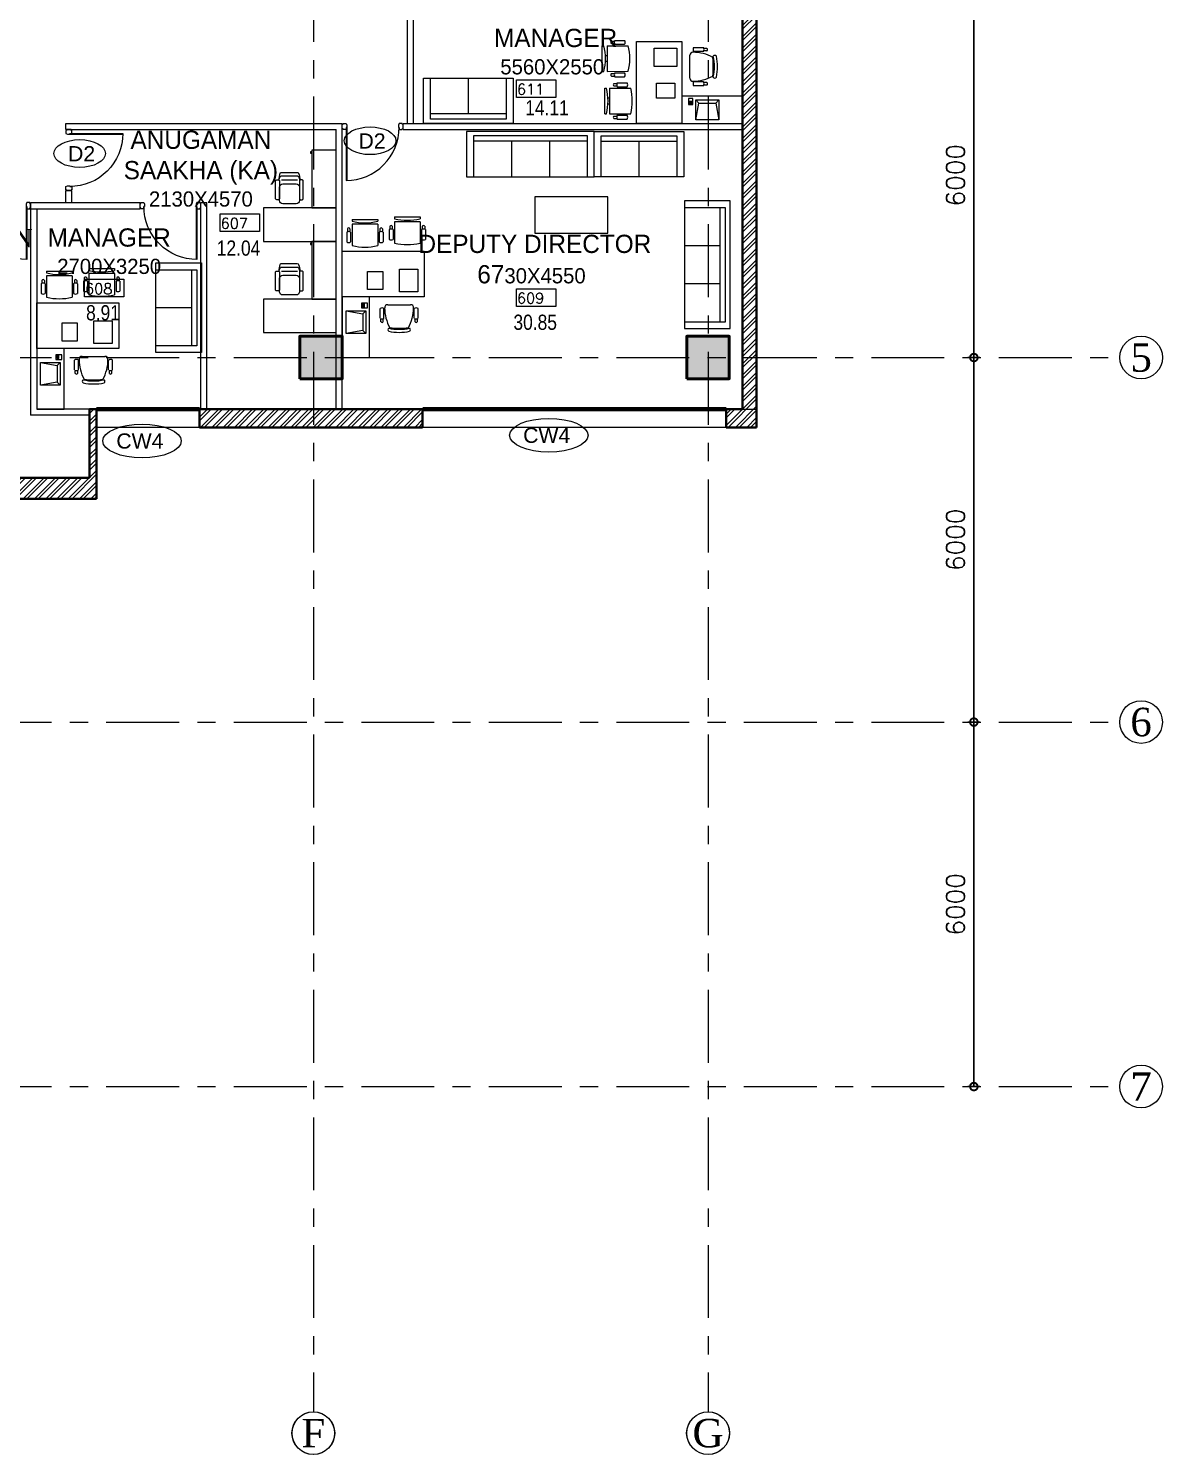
# Model space of a CAD drawing. Header units: millimetres. Extents: x 24487468 to 24959437, y -333213 to 842934.
# Drawn here: x 24744057 to 24762730, y 292569 to 316038 of the extents above; entities that cross this region are included whole.
import ezdxf
from ezdxf.enums import TextEntityAlignment as Align

# ---------------------------------------------------------------- set-up
doc = ezdxf.new("R2010")
doc.units = ezdxf.units.MM
doc.header["$MEASUREMENT"] = 0
doc.header["$PDMODE"] = 3
for name, pattern in [('ACAD_ISO10W100', [18.5, 12, -3, 0.5, -3]), ('BORDERX2', [3.5, 1, -0.5, 1, -0.5, 0, -0.5]), ('Centreline', [21, 12, -3, 3, -3])]:
    doc.linetypes.add(name, pattern=pattern)
doc.layers.get('0').update_dxf_attribs({"lineweight": 5})
for name, color, linetype, lineweight in [('A 0.13 dw', 175, 'Continuous', 5), ('A 0.13furniture', 30, 'Continuous', 0), ('AREA', 7, 'Continuous', 5), ('CENLINE', 220, 'ACAD_ISO10W100', 5), ('COLUMN', 12, 'Continuous', 40), ('DIM', 183, 'Continuous', 5), ('GRID', 205, 'BORDERX2', 5), ('hatch', 9, 'Continuous', 0), ('p1 plan grid lck', 6, 'Continuous', 5), ('room number', 99, 'Continuous', 20), ('text', 7, 'Continuous', 15), ('TEXT ROOM', 3, 'Continuous', 15), ('wall', 53, 'Continuous', 15), ('Wall1', 37, 'Continuous', 30), ('WALL2', 4, 'Continuous', 15), ('win shutters', 140, 'Continuous', 25)]:
    doc.layers.add(name, color=color, linetype=linetype, lineweight=lineweight)
doc.layers.add('A-BTEXT', color=57, linetype='Continuous')
doc.styles.add('arial', font='times.ttf')
doc.styles.add('ATTR', font='romans.shx', dxfattribs={"width": 0.8, "height": 0.48})
doc.styles.add('ordinary', font='arial.ttf')
doc.styles.add('ROMANS', font='romans__.ttf')
doc.styles.add('Tahoma', font='technic_.ttf')
doc.dimstyles.new('DIM100', dxfattribs={"dimtxt": 300, "dimasz": 250, "dimexe": 100, "dimexo": 100, "dimgap": 150, "dimtad": 1, "dimdec": 0, "dimrnd": 5, "dimzin": 0, "dimdsep": 46, "dimtxsty": 'ROMANS', "dimblk": 'DOTSMALL', "dimcen": 0.09, "dimclrd": 256, "dimclre": 256, "dimclrt": 7, "dimadec": 0, "dimazin": 0, "dimtfac": 1, "dimtdec": 0, "dimtix": 1, "dimtofl": 0, "dimtmove": 1, "dimatfit": 3, "dimfxl": 100, "dimfxlon": 1, "dimtolj": 1, "dimtzin": 0, "dimarcsym": 0})

# ---------------------------------------------------------------- blocks, each defined once
blk = doc.blocks.new('column 350')
at = {"layer": 'COLUMN', "ltscale": 100}
h = blk.add_hatch(color=256, dxfattribs=at)
h.dxf.hatch_style = 1
h.paths.add_polyline_path([(1327.5, 1037.5), (627.5, 1037.5), (627.5, 337.5), (1327.5, 337.5)])
blk.add_lwpolyline([(627.5, 1037.5), (1327.5, 1037.5), (1327.5, 337.5), (627.5, 337.5)], close=True, dxfattribs=at)
blk = doc.blocks.new('grid letter-flat-4-flat-1')
at = {"layer": 'GRID', "linetype": 'Continuous'}
blk.add_circle((0, 374.75), 281.25, dxfattribs=at)
blk = doc.blocks.new('Production Armchair 1-flat-3-flat-1')
at = {"layer": 'A 0.13furniture'}
for p, q in [((175, 302), (224, 302)), ((175, 262), (225, 262)), ((231, 315), (393, 315)), ((231, 250), (393, 250)), ((454, 189), (454, -188)), ((175, -261), (225, -261)), ((175, -300), (224, -300)), ((231, -248), (393, -248)), ((231, -313), (393, -313))]:
    blk.add_line(p, q, dxfattribs=at)
for centre, radius, start, end in [((402, -433), 672, 89.8784, 119.0931), ((185, 282), 21.8, 114.8953, 245.3358), ((284, 282), 62.8, 148.9511, 211.0489), ((340, 282), 62.8, 328.9511, 31.0489), ((405, 190), 48.9, 359.252, 92.1864), ((804, 0), 804, 167.6021, 192.3979), ((44, 156), 30.3, 34.2916, 145.7084), ((854, 0), 804, 167.6021, 192.3979), ((1965, 0), 1896, 175.3453, 184.606), ((44, -156), 30.3, 214.2902, 325.7098), ((402, 435), 672, 240.894, 270.1219), ((405, -188), 48.9, 267.8132, 0.748), ((185, -280), 21.8, 114.6645, 245.1044), ((284, -281), 62.8, 148.9511, 211.0489), ((340, -281), 62.8, 328.9511, 31.0489)]:
    blk.add_arc(centre, radius, start, end, dxfattribs=at)
at = {"layer": 'A 0.13furniture', "style": 'ATTR', "text_generation_flag": 4, "width": 0.8, "flags": 9}
blk.add_attdef('ESTCODE', (0, 0), '', height=0.126, rotation=270, dxfattribs=at)
blk = doc.blocks.new('Executive Armchair 1-flat-5-flat-1')
at = {"layer": 'A 0.13furniture'}
for p, q in [((-207.9205, 299.7425), (-369.9195, 299.7425)), ((-207.9205, 234.94), (-369.9195, 234.94)), ((-152.609, 286.8125), (-201.71775, 286.7925)), ((-152.68875, 247.275), (-200.6105, 247.28)), ((-80.00175, 209.8875), (-430.05475, 209.8875)), ((-80.00175, -209.89), (-80.00175, 209.8875)), ((-53.85975, 45), (-80.00175, 45)), ((0, 210), (-30.0025, 210)), ((0, 210), (0, -210)), ((-80.00175, -209.89), (-430.001, -209.89)), ((-80.00175, -45), (-53.8405, -45)), ((0, -210), (-30.0025, -210)), ((-207.9205, -234.9425), (-369.9195, -234.9425)), ((-207.9205, -299.745), (-369.9195, -299.745)), ((-152.609, -286.815), (-201.71775, -286.795)), ((-152.68875, -247.2775), (-200.6105, -247.2825))]:
    blk.add_line(p, q, dxfattribs=at)
for centre, radius, start, end in [((-316.09875, 267.3425), 62.82115, 148.951400001, 211.048700002), ((-261.74125, 267.3425), 62.82123, 328.951400001, 31.04859), ((-161.7745, 267.0625), 21.77348, 294.664000001, 65.104889999), ((439.44675, 0.11), 894.44925, 166.435999999, 193.5788), ((839.5795, 0), 894.58, 166.423299999, 193.576700001), ((-316.099, -267.3425), 62.821, 148.951299998, 211.048700002), ((-261.741, -267.3425), 62.821, 328.951299998, 31.04867), ((-161.7745, -267.065), 21.77342, 294.894900003, 65.336150001)]:
    blk.add_arc(centre, radius, start, end, dxfattribs=at)
at = {"layer": 'A 0.13furniture', "style": 'ATTR', "text_generation_flag": 4, "width": 0.8, "flags": 9}
blk.add_attdef('ESTCODE', (0, 0), '', height=0.1199, rotation=90, dxfattribs=at)
blk = doc.blocks.new('Executive Armchair 1-flat-6-flat-1')
at = {"layer": 'A 0.13furniture'}
for p, q in [((-207.9205, 299.7425), (-369.9195, 299.7425)), ((-207.9205, 234.94), (-369.9195, 234.94)), ((-152.609, 286.8125), (-201.71775, 286.7925)), ((-152.68875, 247.275), (-200.6105, 247.28)), ((-80.00175, 209.8875), (-430.05475, 209.8875)), ((-80.00175, -209.89), (-80.00175, 209.8875)), ((-53.85975, 45), (-80.00175, 45)), ((0, 210), (-30.0025, 210)), ((0, 210), (0, -210)), ((-80.00175, -209.89), (-430.001, -209.89)), ((-80.00175, -45), (-53.8405, -45)), ((0, -210), (-30.0025, -210)), ((-207.9205, -234.9425), (-369.9195, -234.9425)), ((-207.9205, -299.745), (-369.9195, -299.745)), ((-152.609, -286.815), (-201.71775, -286.795)), ((-152.68875, -247.2775), (-200.6105, -247.2825))]:
    blk.add_line(p, q, dxfattribs=at)
for centre, radius, start, end in [((-316.09875, 267.3425), 62.82115, 148.951400001, 211.048700002), ((-261.74125, 267.3425), 62.82123, 328.951400001, 31.04859), ((-161.7745, 267.0625), 21.77348, 294.664000001, 65.104889999), ((439.44675, 0.11), 894.44925, 166.435999999, 193.5788), ((839.5795, 0), 894.58, 166.423299999, 193.576700001), ((-316.099, -267.3425), 62.821, 148.951299998, 211.048700002), ((-261.741, -267.3425), 62.821, 328.951299998, 31.04867), ((-161.7745, -267.065), 21.77342, 294.894900003, 65.336150001)]:
    blk.add_arc(centre, radius, start, end, dxfattribs=at)
at = {"layer": 'A 0.13furniture', "style": 'ATTR', "text_generation_flag": 4, "width": 0.8, "flags": 9}
blk.add_attdef('ESTCODE', (0, 0), '', height=0.1199, rotation=90, dxfattribs=at)
blk = doc.blocks.new('ASD-flat-1-flat-1')
at = {"layer": 'A 0.13furniture'}
for p, q in [((552383, -73628), (551383, -73628)), ((551383, -73628), (551383, -74078)), ((551777, -74017), (551777, -73692)), ((551827, -73967), (551777, -73692)), ((551777, -73692), (552152, -73692)), ((552152, -73692), (552102, -73967)), ((552152, -73692), (552152, -74017)), ((551383, -74078), (552383, -74078)), ((551777, -74017), (551827, -73967)), ((552152, -74017), (551777, -74017)), ((552102, -73967), (551827, -73967)), ((552102, -73967), (552152, -74017)), ((552202, -73942), (552202, -74042)), ((552277, -73942), (552202, -73942)), ((552202, -74042), (552277, -74042)), ((552214, -73967), (552214, -73992)), ((552264, -73967), (552214, -73967)), ((552214, -73992), (552264, -73992)), ((552239, -73967), (552239, -73992)), ((552264, -73992), (552264, -73967)), ((552277, -74042), (552277, -73942))]:
    blk.add_line(p, q, dxfattribs=at)
for points in [[(553133, -73628), (553133, -74978), (552383, -74978), (552383, -73628)], [(552801, -74296), (552501, -74296), (552501, -74046), (552801, -74046)], [(552839, -74871), (552464, -74871), (552464, -74571), (552839, -74571)]]:
    blk.add_lwpolyline(points, close=True, dxfattribs=at)
for name, p in [('Executive Armchair 1-flat-6-flat-1', (553655, -74001)), ('Production Armchair 1-flat-3-flat-1', (551797, -74565)), ('Executive Armchair 1-flat-5-flat-1', (553696, -74699))]:
    blk.add_blockref(name, p, dxfattribs=at)
at = {"layer": 'A 0.13furniture', "style": 'ATTR', "width": 0.8, "flags": 9}
blk.add_attdef('ESTCODE', (551777, -73692), '', height=0.00147, dxfattribs=at)
blk = doc.blocks.new('s11')
at = {"layer": 'A 0.13furniture'}
for p, q in [((-1363, 675), (-1363, 0)), ((-113, 675), (-1363, 675)), ((-1363, 587), (-1363, 0)), ((-113, 587), (-1363, 587)), ((-738, 587), (-738, 0)), ((-113, 0), (-113, 675))]:
    blk.add_line(p, q, dxfattribs=at)
blk.add_lwpolyline([(0, 0), (0, 750), (-1475, 750), (-1475, 0)], close=True, dxfattribs=at)
at = {"layer": 'A 0.13furniture', "style": 'ATTR', "text_generation_flag": 4, "width": 0.8, "flags": 9}
blk.add_attdef('ESTCODE', (0, 750), '', height=0.42, rotation=180, dxfattribs=at)
blk = doc.blocks.new('tt1')
at = {"layer": 'A 0.13furniture'}
for p, q in [((-1136, 904), (-1136, 641)), ((-1078, 902), (-1078, 639)), ((-1012, 901), (-1012, 640))]:
    blk.add_line(p, q, dxfattribs=at)
for points in [[(0, 0), (-552, 0), (-552, 1198), (0, 1198)], [(-552, 0), (-1502, 0), (-1502, 400), (-552, 400)], [(-1450, 400), (-1474, 400), (-1474, 422), (-1450, 422)]]:
    blk.add_lwpolyline(points, close=True, dxfattribs=at)
for points in [[(-993, 934), (-706, 934, 0.414214), (-686, 953), (-686, 979, 0.414214), (-706, 999), (-993, 999, 0.414214), (-1012, 979), (-1012, 953, 0.414214)], [(-673, 934), (-895, 934, 0.414214), (-947, 881), (-947, 660, 0.414214), (-895, 607), (-673, 607, 0.414214), (-621, 660), (-621, 881, 0.414214)], [(-993, 607), (-706, 607, -0.414214), (-686, 588), (-686, 562, -0.414214), (-706, 542), (-993, 542, -0.414214), (-1012, 562), (-1012, 588, -0.414214)]]:
    blk.add_lwpolyline(points, format="xyb", close=True, dxfattribs=at)
for centre, radius, start, end in [((-1022, 650), 290, 87.2024, 110.5247), ((-1117, 904), 19.6, 110.5247, 180), ((-1058, 902), 19.6, 125.6622, 180), ((-1008, 832), 106, 88.5058, 125.6622), ((-1117, 637), 19.6, 180, 249.4753), ((-1022, 891), 290, 249.4753, 272.7976), ((-1058, 639), 19.6, 180, 234.3378), ((-1008, 709), 106, 234.3378, 271.4942)]:
    blk.add_arc(centre, radius, start, end, dxfattribs=at)
blk = doc.blocks.new('Door1000-flat-3')
at = {"layer": 'A 0.13 dw'}
for p, q in [((-38, 0), (-38, -12)), ((38, 0), (-38, 0)), ((-38, -12), (-50, -12)), ((-50, -12), (-50, -63)), ((-50, -63), (-25, -75)), ((-25, -75), (12, -75)), ((12, -75), (12, -63)), ((12, -63), (50, -63)), ((38, -12), (38, 0)), ((50, -12), (38, -12)), ((50, -63), (50, -12)), ((-50, -937), (-25, -925)), ((-50, -988), (-50, -937)), ((-25, -925), (12, -925)), ((12, -925), (12, -937)), ((12, -925), (886, -925)), ((12, -937), (50, -937)), ((12, -937), (886, -937)), ((50, -937), (50, -988)), ((-38, -988), (-50, -988)), ((-38, -1000), (-38, -988)), ((38, -1000), (-38, -1000)), ((50, -988), (38, -988)), ((38, -988), (38, -1000))]:
    blk.add_line(p, q, dxfattribs=at)
blk.add_lwpolyline([(886, -937), (886, -937, 0.414214), (12, -63)], format="xyb", dxfattribs=at)
blk = doc.blocks.new('*U36')
at = {"layer": 'room number'}
blk.add_lwpolyline([(46, 40), (46, 240), (491, 240), (491, 40)], close=True, dxfattribs=at)
at = {"layer": 'room number', "style": 'ROMANS'}
blk.add_attdef('ROOM_NUM', (53, 73), '', height=120, dxfattribs=at)
blk = doc.blocks.new("84'' Sofa-flat-3-flat-1")
at = {"layer": 'A 0.13furniture'}
for p, q in [((-1987.5, -75), (-1987.5, -749.999925)), ((-112.5, -75), (-1987.5, -75)), ((-112.5, -162.5), (-1987.5, -162.5)), ((-1362.5, -162.5), (-1362.5, -749.999925)), ((-737.5, -162.5), (-737.5, -749.999925)), ((-112.5, -749.999925), (-112.5, -75))]:
    blk.add_line(p, q, dxfattribs=at)
blk.add_lwpolyline([(0, -749.999925), (0, 0), (-2100, 0), (-2100, -749.999925)], close=True, dxfattribs=at)
at = {"layer": 'A 0.13furniture', "style": 'ATTR', "text_generation_flag": 4, "width": 0.8, "flags": 9}
blk.add_attdef('ESTCODE', (0, 0), '', height=0.42, rotation=180, dxfattribs=at)
blk = doc.blocks.new('_DotSmall')
at = {"color": 0, "linetype": 'ByBlock', "const_width": 0.5}
blk.add_lwpolyline([(-0.0625, 0, 1), (0.0625, 0, 1)], format="xyb", close=True, dxfattribs=at)
blk = doc.blocks.new('*D111')
at = {"layer": 'Defpoints', "color": 0, "ltscale": 100, "transparency": 16777216}
for p in [(24755598, 316623), (24755596, 310623), (24759624, 310623)]:
    blk.add_point(p, dxfattribs=at)
at = {"layer": 'DIM', "lineweight": -2, "ltscale": 100, "transparency": 16777216}
for p, q in [((24759524, 316623), (24759724, 316623)), ((24759624, 316623), (24759624, 310623)), ((24759524, 310623), (24759724, 310623))]:
    blk.add_line(p, q, dxfattribs=at)
at = {"layer": 'DIM', "lineweight": -2, "ltscale": 100, "transparency": 16777216, "xscale": 250, "yscale": 250, "zscale": 250}
for p, rotation in [((24759624, 316623), 90), ((24759624, 310623), 270)]:
    blk.add_blockref('_DotSmall', p, dxfattribs=dict(at, rotation=rotation))
at = {"layer": 'DIM', "color": 7, "ltscale": 100, "transparency": 16777216, "insert": (24759322, 313623), "char_height": 300, "attachment_point": 5, "rotation": 90, "style": 'ROMANS'}
blk.add_mtext('\\A1;6000', dxfattribs=at)
blk = doc.blocks.new('*D112')
at = {"layer": 'Defpoints', "color": 0, "ltscale": 100, "transparency": 16777216}
for p in [(24755596, 310623), (24755247, 304623), (24759624, 304623)]:
    blk.add_point(p, dxfattribs=at)
at = {"layer": 'DIM', "lineweight": -2, "ltscale": 100, "transparency": 16777216}
for p, q in [((24759524, 310623), (24759724, 310623)), ((24759624, 310623), (24759624, 304623)), ((24759524, 304623), (24759724, 304623))]:
    blk.add_line(p, q, dxfattribs=at)
at = {"layer": 'DIM', "lineweight": -2, "ltscale": 100, "transparency": 16777216, "xscale": 250, "yscale": 250, "zscale": 250}
for p, rotation in [((24759624, 310623), 90), ((24759624, 304623), 270)]:
    blk.add_blockref('_DotSmall', p, dxfattribs=dict(at, rotation=rotation))
at = {"layer": 'DIM', "color": 7, "ltscale": 100, "transparency": 16777216, "insert": (24759322, 307623), "char_height": 300, "attachment_point": 5, "rotation": 90, "style": 'ROMANS'}
blk.add_mtext('\\A1;6000', dxfattribs=at)
blk = doc.blocks.new('*D113')
at = {"layer": 'Defpoints', "color": 0, "ltscale": 100, "transparency": 16777216}
for p in [(24755247, 304623), (24755247, 298624), (24759624, 298624)]:
    blk.add_point(p, dxfattribs=at)
at = {"layer": 'DIM', "lineweight": -2, "ltscale": 100, "transparency": 16777216}
for p, q in [((24759524, 304623), (24759724, 304623)), ((24759624, 304623), (24759624, 298624)), ((24759524, 298624), (24759724, 298624))]:
    blk.add_line(p, q, dxfattribs=at)
at = {"layer": 'DIM', "lineweight": -2, "ltscale": 100, "transparency": 16777216, "xscale": 250, "yscale": 250, "zscale": 250}
for p, rotation in [((24759624, 304623), 90), ((24759624, 298624), 270)]:
    blk.add_blockref('_DotSmall', p, dxfattribs=dict(at, rotation=rotation))
at = {"layer": 'DIM', "color": 7, "ltscale": 100, "transparency": 16777216, "insert": (24759322, 301623), "char_height": 300, "attachment_point": 5, "rotation": 90, "style": 'ROMANS'}
blk.add_mtext('\\A1;6000', dxfattribs=at)

msp = doc.modelspace()

# ---------------------------------------------------------------- hatches: boundary and pattern name
at = {"layer": 'hatch', "ltscale": 100}
h = msp.add_hatch(dxfattribs=at)
h.set_pattern_fill('ANSI32', color=256, scale=350)
h.set_pattern_definition([(45, (24755796.38, 316623.26), (-92.8078, 92.8078), []), (45, (24755858.25, 316623.26), (-92.8078, 92.8078), [])])
h.paths.add_polyline_path([(24756046.6, 323773), (24755621.1, 323773), (24755621.1, 323448.5), (24755816.6, 323448.5), (24755816.6, 309773.4), (24755546.1, 309773.4), (24755546.1, 309473.5), (24756046.6, 309473.5)])
h = msp.add_hatch(dxfattribs=at)
h.set_pattern_fill('ANSI32', color=256, scale=350)
h.set_pattern_definition([(45, (24743035.86, 309035.97), (-92.808, 92.808), []), (45, (24743097.74, 309035.97), (-92.808, 92.808), [])])
h.paths.add_polyline_path([(24745175.6, 309773.4), (24745060.6, 309773.4), (24745060.6, 308643.5), (24741011.1, 308643.5), (24741011.1, 309523.5), (24740896.1, 309523.5), (24740896.1, 308298.5), (24741951.1, 308298.5), (24741951.1, 308528.5), (24742181.1, 308528.5), (24742181.1, 308298.5), (24742551.1, 308298.5), (24742551.1, 308528.5), (24742781.1, 308528.5), (24742781.1, 308298.5), (24743151.1, 308298.5), (24743151.1, 308528.5), (24743381.1, 308528.5), (24743381.1, 308298.5), (24745175.6, 308298.5)])
h = msp.add_hatch(dxfattribs=at)
h.set_pattern_fill('ANSI32', color=256, scale=350)
h.set_pattern_definition([(45, (24748709.81, 309623.47), (-92.808, 92.808), []), (45, (24748771.68, 309623.47), (-92.808, 92.808), [])])
h.paths.add_polyline_path([(24750546.1, 309773.4), (24746873.5, 309773.4), (24746873.5, 309473.5), (24750546.1, 309473.5)])

# ---------------------------------------------------------------- linework, layer by layer
at = {"ltscale": 100}
msp.add_lwpolyline([(24728254.7, 324948.5), (24728241.1, 312648.5), (24727347.2, 312648.5), (24727360.7, 308298.5), (24736871.1, 308298.5), (24736871.1, 309478.5), (24740896.1, 309478.5), (24740896.1, 308298.5), (24745173.5, 308298.5), (24745175.6, 309773.4), (24756046.6, 309773.4), (24756046.6, 323773), (24745056.1, 323778.5), (24745056.1, 324948.5), (24740895.1, 324948.5), (24740895.1, 323726), (24736871.1, 323726), (24736871.1, 324948.5), (24728254.7, 324948.5)], dxfattribs=at)
at = {"layer": 'A 0.13furniture'}
msp.add_lwpolyline([(24752394.4, 312667.9), (24753594.4, 312667.9), (24753594.4, 313267.9), (24752394.4, 313267.9)], close=True, dxfattribs=at)
at = {"layer": 'p1 plan grid lck', "linetype": 'Centreline', "ltscale": 100}
for p, q in [((24748747.2, 340116.4), (24748747.2, 293269.4)), ((24755246.6, 340116.4), (24755246.6, 293269.4)), ((24709637.4, 310623.5), (24762027.1, 310623.5)), ((24709637.4, 304623.5), (24762025.5, 304623.5)), ((24709637.4, 298623.5), (24762025.5, 298623.5))]:
    msp.add_line(p, q, dxfattribs=at)
at = {"layer": 'text', "ltscale": 100}
for centre, major_axis, ratio in [((24749681.9, 314190.1), (-424.8, 0), 0.5372842), ((24744899.9, 313980.9), (-424.8, 0), 0.5372842), ((24752625.1, 309343.5), (-645.2, 0), 0.4312913), ((24745926.4, 309249.3), (-645.2, 0), 0.4312913)]:
    msp.add_ellipse(centre, major_axis=major_axis, ratio=ratio, dxfattribs=at)
at = {"layer": 'wall', "ltscale": 100}
msp.add_line((24755546.1, 309473.5), (24745175.6, 309473.5), dxfattribs=at)
at = {"layer": 'Wall1', "ltscale": 100}
for p, q in [((24756046.6, 309473.5), (24756046.6, 323773)), ((24755816.6, 309773.4), (24755816.6, 323448.5)), ((24745060.6, 309773.4), (24745060.6, 308643.5)), ((24745175.6, 309773.4), (24745060.6, 309773.4)), ((24745060.6, 309773.4), (24745060.6, 308643.5)), ((24745175.6, 309773.4), (24745060.6, 309773.4)), ((24745175.6, 309773.4), (24745175.6, 308298.5)), ((24745175.6, 309773.4), (24745175.6, 308298.5)), ((24746873.5, 309773.4), (24746873.5, 309473.5)), ((24750546.1, 309773.4), (24746873.5, 309773.4)), ((24746873.5, 309773.4), (24746873.5, 309473.5)), ((24750546.1, 309473.5), (24750546.1, 309773.4)), ((24750546.1, 309738.5), (24750546.1, 309473.5)), ((24755546.1, 309773.4), (24755816.6, 309773.4)), ((24755546.1, 309473.5), (24755546.1, 309773.4)), ((24746873.5, 309473.5), (24750546.1, 309473.5)), ((24755546.1, 309473.5), (24756046.6, 309473.5)), ((24745060.6, 308643.5), (24741011.1, 308643.5)), ((24745175.6, 308298.5), (24743381.1, 308298.5))]:
    msp.add_line(p, q, dxfattribs=at)
at = {"layer": 'WALL2', "ltscale": 100}
for p, q in [((24750296.6, 314473.4), (24750296.6, 317123.5)), ((24750396.6, 314473.4), (24750396.6, 317023.5)), ((24744672.8, 314373.3), (24744672.8, 314473.4)), ((24744672.8, 314473.3), (24749223.9, 314473.3)), ((24744672.8, 314373.3), (24749123.9, 314373.3)), ((24749123.9, 309780.8), (24749123.9, 314373.3)), ((24749223.9, 309781), (24749223.9, 314473.3)), ((24750224, 314373.4), (24750224, 314473.4)), ((24750224, 314473.4), (24755816.6, 314473.4)), ((24750224, 314373.4), (24755816.6, 314373.4)), ((24744672.8, 313373.3), (24744772.8, 313373.3)), ((24744672.8, 313172.1), (24744672.8, 313373.3)), ((24744772.8, 313172.1), (24744772.8, 313373.3)), ((24744092.1, 313172.1), (24744092.1, 309673.4)), ((24744092.1, 313172.1), (24745893.5, 313172.1)), ((24745893.5, 313072.1), (24745893.5, 313172.1)), ((24746893.5, 309776.8), (24746893.5, 313172.1)), ((24746893.5, 313172.1), (24746993.5, 313172.1)), ((24746993.5, 309777), (24746993.5, 313172.1)), ((24744092.1, 313072.1), (24745893.5, 313072.1)), ((24744192.1, 313072.1), (24744192.1, 309773.4)), ((24745060.6, 309673.4), (24744092.1, 309673.4)), ((24745060.6, 309773.4), (24744192.1, 309773.4))]:
    msp.add_line(p, q, dxfattribs=at)
at = {"layer": 'win shutters', "ltscale": 100, "const_width": 75}
for points in [[(24746873.5, 309773.4), (24745175.6, 309773.4)], [(24755546.1, 309773.4), (24750546.1, 309773.4)]]:
    msp.add_lwpolyline(points, dxfattribs=at)

# ---------------------------------------------------------------- block references
at = {"layer": 'A 0.13 dw', "xscale": -1}
for p, rotation in [((24744722.8, 313373.3), 180), ((24743092.1, 313122.4), 90), ((24745893.5, 313122.1), 90)]:
    msp.add_blockref('Door1000-flat-3', p, dxfattribs=dict(at, rotation=rotation))
at = {"layer": 'A 0.13 dw', "rotation": 270}
msp.add_blockref('Door1000-flat-3', (24750224, 314423.4), dxfattribs=at)
at = {"layer": 'A 0.13furniture'}
for name, p, rotation in [('ASD-flat-1-flat-1', (25307229.7, 241069.5), 180.0233342801427), ("84'' Sofa-flat-3-flat-1", (24755611, 311099.4), 270), ('ASD-flat-1-flat-1', (24675595.5, -240759.6), 89.99999998067064), ('ASD-flat-1-flat-1', (24670563.6, -241609.7), 90.00000003722236)]:
    msp.add_blockref(name, p, dxfattribs=dict(at, rotation=rotation))
msp.add_blockref("84'' Sofa-flat-3-flat-1", (24753371.7, 314345.4), dxfattribs=at)
at = {"layer": 'CENLINE'}
ref = msp.add_blockref('grid letter-flat-4-flat-1', (24762378.7, 310155.4), dxfattribs=dict(at, xscale=1.25, yscale=1.25, zscale=25.4))
ref.add_attrib('GRID_LETTER', '5', dxfattribs={"layer": 'A-BTEXT', "linetype": 'Continuous', "height": 468.7, "style": 'arial'}).set_placement((24762378.7, 310624.1), align=Align.MIDDLE_CENTER)
ref = msp.add_blockref('grid letter-flat-4-flat-1', (24762378.7, 310155.4), dxfattribs=dict(at, xscale=1.25, yscale=1.25, zscale=25.4))
ref.add_attrib('GRID_LETTER', '5', dxfattribs={"layer": 'A-BTEXT', "linetype": 'Continuous', "height": 468.7, "style": 'arial'}).set_placement((24762378.7, 310624.1), align=Align.MIDDLE_CENTER)
ref = msp.add_blockref('grid letter-flat-4-flat-1', (24762377.1, 304155.4), dxfattribs=dict(at, xscale=1.25, yscale=1.25, zscale=25.4))
ref.add_attrib('GRID_LETTER', '6', dxfattribs={"layer": 'A-BTEXT', "linetype": 'Continuous', "height": 468.7, "style": 'arial'}).set_placement((24762377.1, 304624.1), align=Align.MIDDLE_CENTER)
ref = msp.add_blockref('grid letter-flat-4-flat-1', (24762377.1, 304155.4), dxfattribs=dict(at, xscale=1.25, yscale=1.25, zscale=25.4))
ref.add_attrib('GRID_LETTER', '6', dxfattribs={"layer": 'A-BTEXT', "linetype": 'Continuous', "height": 468.7, "style": 'arial'}).set_placement((24762377.1, 304624.1), align=Align.MIDDLE_CENTER)
ref = msp.add_blockref('grid letter-flat-4-flat-1', (24762377.1, 298155.4), dxfattribs=dict(at, xscale=1.25, yscale=1.25, zscale=25.4))
ref.add_attrib('GRID_LETTER', '7', dxfattribs={"layer": 'A-BTEXT', "linetype": 'Continuous', "height": 468.7, "style": 'arial'}).set_placement((24762377.1, 298624.1), align=Align.MIDDLE_CENTER)
ref = msp.add_blockref('grid letter-flat-4-flat-1', (24762377.1, 298155.4), dxfattribs=dict(at, xscale=1.25, yscale=1.25, zscale=25.4))
ref.add_attrib('GRID_LETTER', '7', dxfattribs={"layer": 'A-BTEXT', "linetype": 'Continuous', "height": 468.7, "style": 'arial'}).set_placement((24762377.1, 298624.1), align=Align.MIDDLE_CENTER)
ref = msp.add_blockref('grid letter-flat-4-flat-1', (24748746.1, 292452.1), dxfattribs=dict(at, xscale=1.25, yscale=1.25, zscale=25.4))
ref.add_attrib('GRID_LETTER', 'F', dxfattribs={"layer": 'A-BTEXT', "linetype": 'Continuous', "height": 468.7, "style": 'arial'}).set_placement((24748746.1, 292920.8), align=Align.MIDDLE_CENTER)
ref = msp.add_blockref('grid letter-flat-4-flat-1', (24748747.7, 292452.1), dxfattribs=dict(at, xscale=1.25, yscale=1.25, zscale=25.4))
ref.add_attrib('GRID_LETTER', 'F', dxfattribs={"layer": 'A-BTEXT', "linetype": 'Continuous', "height": 468.7, "style": 'arial'}).set_placement((24748747.7, 292920.8), align=Align.MIDDLE_CENTER)
ref = msp.add_blockref('grid letter-flat-4-flat-1', (24755246.1, 292452.1), dxfattribs=dict(at, xscale=1.25, yscale=1.25, zscale=25.4))
ref.add_attrib('GRID_LETTER', 'G', dxfattribs={"layer": 'A-BTEXT', "linetype": 'Continuous', "height": 468.7, "style": 'arial'}).set_placement((24755246.1, 292920.8), align=Align.MIDDLE_CENTER)
ref = msp.add_blockref('grid letter-flat-4-flat-1', (24755247.7, 292452.1), dxfattribs=dict(at, xscale=1.25, yscale=1.25, zscale=25.4))
ref.add_attrib('GRID_LETTER', 'G', dxfattribs={"layer": 'A-BTEXT', "linetype": 'Continuous', "height": 468.7, "style": 'arial'}).set_placement((24755247.7, 292920.8), align=Align.MIDDLE_CENTER)
at = {"layer": 'COLUMN', "rotation": 89.99999999994951}
for p in [(24749561.4, 309646), (24755933.6, 309646), (24755933.6, 309646)]:
    msp.add_blockref('column 350', p, dxfattribs=at)
at = {"layer": 'room number', "xscale": 1.456692913385827, "yscale": 1.456692913385827, "zscale": 0.984251968503937}
for p, values in [((24752022.8, 314844.1), {'ROOM_NUM': '611'}), ((24747143.7, 312637.8), {'ROOM_NUM': '607'}), ((24744911.3, 311561.3), {'ROOM_NUM': '608'}), ((24752022.8, 311406.5), {'ROOM_NUM': '609'})]:
    msp.add_blockref('*U36', p, dxfattribs=at).add_auto_attribs(values)
at = {"layer": 'WALL2', "xscale": -1}
for name, p, rotation in [('s11', (24752037.6, 315223.4), 180), ('tt1', (24749123.9, 312534), 90), ('tt1', (24749123.9, 311032.2), 90), ('s11', (24746153.5, 312180.5), 270)]:
    msp.add_blockref(name, p, dxfattribs=dict(at, rotation=rotation))
msp.add_blockref('s11', (24753371.7, 313595.4), dxfattribs=at)

# ---------------------------------------------------------------- texts
at = {"layer": 'AREA', "char_height": 250, "attachment_point": 1, "style": 'Tahoma'}
for s, insert, width in [('14.11', (24752235.6, 314857.2), 614.033), ('12.04', (24747157.1, 312549.4), 825.874), ('8.91', (24745004.6, 311484.6), 615.954), ('30.85', (24752042.1, 311328.4), 929.879)]:
    msp.add_mtext(s, dxfattribs=dict(at, insert=insert, width=width))
at = {"layer": 'text', "ltscale": 100, "char_height": 200, "attachment_point": 1, "style": 'ordinary'}
for insert in [(24749490.1, 314311.8), (24744708, 314102.5)]:
    msp.add_mtext_dynamic_manual_height_columns('{\\H1.25x;D2}', width=373.513, gutter_width=15, heights=[0], dxfattribs=dict(at, insert=insert))
at = {"layer": 'text', "ltscale": 100, "char_height": 250, "width": 373.513, "attachment_point": 1, "style": 'ordinary'}
for insert in [(24745503.1, 309374.5), (24752201.8, 309468.7)]:
    msp.add_mtext('CW4', dxfattribs=dict(at, insert=insert))
at = {"layer": 'TEXT ROOM', "char_height": 300, "attachment_point": 5, "style": 'arial'}
for s, insert, width in [('{\\fNirmala UI|b0|i0|c0|p34; MANAGER\\H0.83333x;\\P5560X2550}', (24752681, 315656.1), 4404.869), ('{\\fNirmala UI|b0|i0|c0|p34;ANUGAMAN SAAKHA (KA)\\P\\H0.83333x;2130X4570}', (24746895.3, 313730.3), 3012.597), ('{\\fTimes New Roman CE|b0|i0|c238|p18;ANUGAMAN SAAKHA (KHA)\\P\\fNirmala UI|b0|i0|c0|p34;\\H0.83333x;2495X4430}', (24742778.9, 311860.4), 3012.597), ('{\\fNirmala UI|b0|i0|c0|p34;MANAGER \\H0.83333x;2700X3250}', (24745384.7, 312371.6), 3012.597), ('{\\fNirmala UI|b0|i0|c0|p34; DEPUTY DIRECTOR 67\\H0.83333x;30X4550}', (24752339.3, 312241.7), 4404.869)]:
    msp.add_mtext(s, dxfattribs=dict(at, insert=insert, width=width))

# ---------------------------------------------------------------- dimensions: what is measured, and where the dimension line sits
at = {"layer": 'DIM', "ltscale": 100}
for base, p1, p2, picture, middle in [((24759623.6, 310623.5), (24755598, 316623.5), (24755596.1, 310623.5), '*D111', (24759322.2, 313623.5)), ((24759623.6, 304623.5), (24755596.1, 310623.5), (24755247.1, 304623.5), '*D112', (24759322.2, 307623.5)), ((24759623.6, 298623.5), (24755247.1, 304623.5), (24755247.1, 298623.5), '*D113', (24759322.2, 301623.5))]:
    dim = msp.add_linear_dim(base=base, p1=p1, p2=p2, angle=90, dimstyle='DIM100', dxfattribs=at)
    dim.commit()
    dim.dimension.update_dxf_attribs({"geometry": picture, "text_midpoint": middle})

doc.saveas('drawing.dxf')
